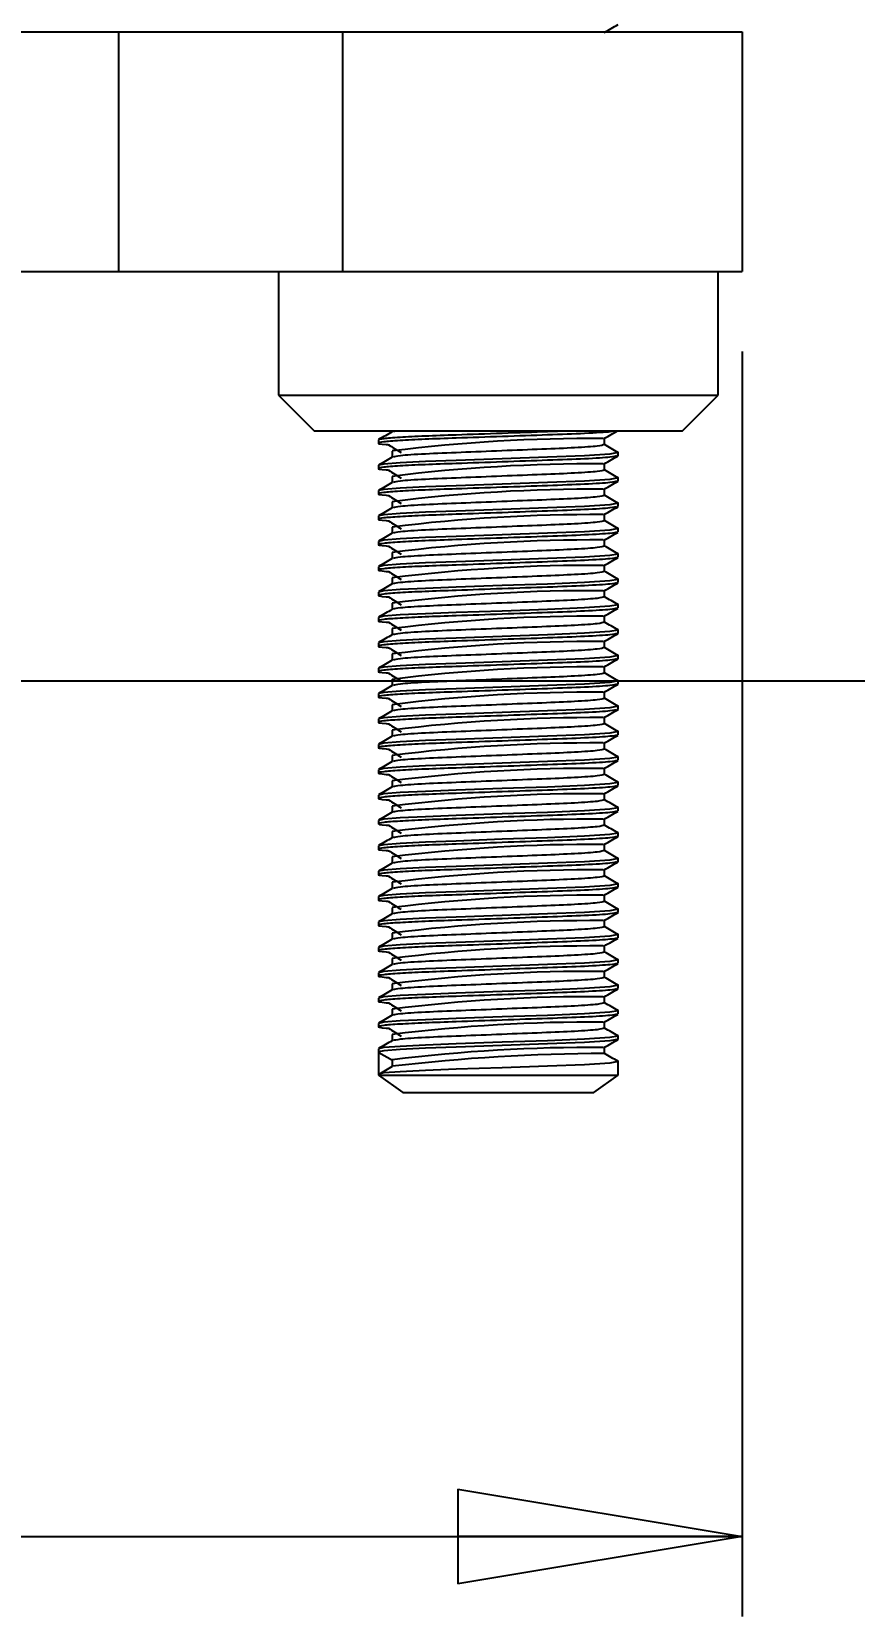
# Model space of a CAD drawing. Header units: millimetres. Extents: x 5 to 292, y 4 to 204.
# Drawn here: x 114.94 to 125.23, y 67.95 to 87.77 of the extents above; entities that cross this region are included whole.
import ezdxf

# ---------------------------------------------------------------- set-up
doc = ezdxf.new("R2010")
doc.units = ezdxf.units.MM
doc.layers.add('LAYER_1', color=179, linetype='Continuous')
doc.styles.add('SLDTEXTSTYLE0', font='TXT', dxfattribs={"width": 0.75})
doc.dimstyles.new('SLDDIMSTYLE1', dxfattribs={"dimtxt": 3.5, "dimasz": 3.556, "dimexe": 0, "dimexo": 0.0625, "dimgap": 0.875, "dimtad": 1, "dimrnd": 1e-09, "dimzin": 12, "dimdsep": 46, "dimtxsty": 'SLDTEXTSTYLE0', "dimblk1": 'CLOSED', "dimblk2": 'CLOSED', "dimsah": 1, "dimcen": 0.09, "dimadec": 0, "dimazin": 3, "dimtfac": 1, "dimtmove": 0, "dimatfit": 0, "dimldrblk": 'CLOSED', "dimfxl": 1, "dimfrac": 2, "dimtolj": 1, "dimtzin": 12, "dimarcsym": 0})
doc.dimstyles.new('SLDDIMSTYLE2', dxfattribs={"dimtxt": 3.5, "dimasz": 3.556, "dimexe": 0, "dimexo": 0.0625, "dimgap": 0.875, "dimtad": 1, "dimrnd": 1e-09, "dimzin": 4, "dimdsep": 46, "dimtxsty": 'SLDTEXTSTYLE0', "dimblk1": 'CLOSED', "dimblk2": 'CLOSED', "dimsah": 1, "dimcen": 0.09, "dimadec": 0, "dimazin": 1, "dimtfac": 1, "dimtofl": 0, "dimtmove": 0, "dimatfit": 3, "dimldrblk": 'CLOSED', "dimfxl": 1, "dimfrac": 2, "dimtolj": 1, "dimtzin": 12, "dimarcsym": 0})

# ---------------------------------------------------------------- blocks, each defined once
blk = doc.blocks.new('_CLOSED')
at = {"color": 0, "linetype": 'ByBlock', "lineweight": -2}
for p, q in [((-1, 0.166667), (0, 0)), ((-1, 0.166667), (-1, -0.166667)), ((0, 0), (-1, -0.166667)), ((0, 0), (-1, 0))]:
    blk.add_line(p, q, dxfattribs=at)
blk = doc.blocks.new('_D_1')
at = {"layer": 'LAYER_1'}
for p, q in [((134.517, 102.624), (134.517, 108.974)), ((110.023, 102.624), (135.517, 102.624)), ((134.517, 102.624), (134.517, 79.651)), ((74.17, 79.651), (135.517, 79.651)), ((134.517, 79.651), (134.517, 73.301))]:
    blk.add_line(p, q, dxfattribs=at)
at = {"layer": 'LAYER_1', "xscale": 3.556, "yscale": 3.556}
for p, rotation in [((134.517, 102.624, 1.494), 270), ((134.517, 79.651, 1.494), 90)]:
    blk.add_blockref('_CLOSED', p, dxfattribs=dict(at, rotation=rotation))
at = {"layer": 'LAYER_1', "insert": (130.005, 80.992), "char_height": 3.5, "attachment_point": 1, "rotation": 90, "style": 'SLDTEXTSTYLE0'}
blk.add_mtext('22.97mm', dxfattribs=at)
blk = doc.blocks.new('_D_2')
at = {"layer": 'LAYER_1'}
for p, q in [((39.223, 83.774), (39.223, 67.945)), ((123.823, 83.774), (123.823, 67.945)), ((39.223, 68.945), (123.823, 68.945))]:
    blk.add_line(p, q, dxfattribs=at)
at = {"layer": 'LAYER_1', "xscale": 3.556, "yscale": 3.556, "rotation": 180}
blk.add_blockref('_CLOSED', (39.223, 68.945, 1.494), dxfattribs=at)
at = {"layer": 'LAYER_1', "xscale": 3.556, "yscale": 3.556}
blk.add_blockref('_CLOSED', (123.823, 68.945, 1.494), dxfattribs=at)
at = {"layer": 'LAYER_1', "insert": (72.159, 73.457), "char_height": 3.5, "attachment_point": 1, "style": 'SLDTEXTSTYLE0'}
blk.add_mtext('84.60mm', dxfattribs=at)

msp = doc.modelspace()

# ---------------------------------------------------------------- linework, layer by layer
at = {"color": 7, "linetype": 'Continuous', "lineweight": 25}
for p, q in [((111.023, 87.774), (116.023, 87.774)), ((116.023, 87.774), (116.023, 84.774)), ((116.023, 87.774), (118.823, 87.774)), ((118.823, 87.774), (118.823, 84.774)), ((118.823, 87.774), (123.823, 87.774)), ((123.823, 87.774), (123.823, 84.774)), ((111.023, 84.774), (116.023, 84.774)), ((116.023, 84.774), (118.823, 84.774)), ((118.023, 84.774), (118.023, 83.224)), ((118.823, 84.774), (123.823, 84.774)), ((123.523, 83.224), (123.523, 84.774)), ((118.023, 83.224), (118.473, 82.774)), ((118.023, 83.224), (123.523, 83.224)), ((123.073, 82.774), (123.523, 83.224)), ((123.073, 82.774), (118.473, 82.774)), ((119.489, 82.774), (119.46, 82.769)), ((119.273, 82.666), (119.273, 82.627)), ((119.445, 82.527), (119.445, 82.45)), ((119.445, 82.527), (119.445, 82.45)), ((122.101, 82.607), (122.101, 82.685)), ((122.273, 82.468), (122.273, 82.508)), ((119.273, 82.349), (119.273, 82.309)), ((122.101, 82.289), (122.101, 82.367)), ((119.445, 82.21), (119.445, 82.132)), ((119.445, 82.21), (119.445, 82.132)), ((122.273, 82.15), (122.273, 82.19)), ((119.273, 82.031), (119.273, 81.992)), ((119.445, 81.892), (119.445, 81.815)), ((119.445, 81.892), (119.445, 81.815)), ((122.101, 81.972), (122.101, 82.05)), ((119.273, 81.714), (119.273, 81.674)), ((122.101, 81.654), (122.101, 81.732)), ((122.273, 81.833), (122.273, 81.873)), ((119.445, 81.575), (119.445, 81.497)), ((119.445, 81.575), (119.445, 81.497)), ((122.273, 81.515), (122.273, 81.555)), ((119.273, 81.396), (119.273, 81.357)), ((122.101, 81.337), (122.101, 81.415)), ((119.445, 81.257), (119.445, 81.18)), ((119.445, 81.257), (119.445, 81.18)), ((122.273, 81.198), (122.273, 81.238)), ((119.273, 81.079), (119.273, 81.039)), ((119.445, 80.94), (119.445, 80.862)), ((119.445, 80.94), (119.445, 80.862)), ((122.101, 81.019), (122.101, 81.097)), ((122.273, 80.88), (122.273, 80.92)), ((119.273, 80.761), (119.273, 80.722)), ((122.101, 80.702), (122.101, 80.78)), ((119.445, 80.622), (119.445, 80.545)), ((119.445, 80.622), (119.445, 80.545)), ((122.273, 80.563), (122.273, 80.603)), ((119.273, 80.444), (119.273, 80.404)), ((122.101, 80.384), (122.101, 80.462)), ((119.273, 80.126), (119.273, 80.087)), ((119.445, 80.305), (119.445, 80.227)), ((119.445, 80.305), (119.445, 80.227)), ((122.101, 80.067), (122.101, 80.145)), ((122.273, 80.245), (122.273, 80.285)), ((119.445, 79.987), (119.445, 79.91)), ((119.445, 79.987), (119.445, 79.91)), ((122.273, 79.928), (122.273, 79.968)), ((119.273, 79.809), (119.273, 79.769)), ((122.101, 79.749), (122.101, 79.827)), ((119.445, 79.67), (119.445, 79.592)), ((119.445, 79.67), (119.445, 79.592)), ((122.273, 79.61), (122.273, 79.65)), ((119.273, 79.491), (119.273, 79.452)), ((119.445, 79.352), (119.445, 79.275)), ((119.445, 79.352), (119.445, 79.275)), ((122.101, 79.432), (122.101, 79.51)), ((122.273, 79.293), (122.273, 79.333)), ((119.273, 79.174), (119.273, 79.134)), ((122.101, 79.114), (122.101, 79.192)), ((119.445, 79.035), (119.445, 78.957)), ((119.445, 79.035), (119.445, 78.957)), ((122.273, 78.975), (122.273, 79.015)), ((119.273, 78.856), (119.273, 78.817)), ((122.101, 78.797), (122.101, 78.875)), ((119.273, 78.539), (119.273, 78.499)), ((119.445, 78.717), (119.445, 78.64)), ((119.445, 78.717), (119.445, 78.64)), ((122.101, 78.479), (122.101, 78.557)), ((122.273, 78.658), (122.273, 78.698)), ((119.445, 78.4), (119.445, 78.322)), ((119.445, 78.4), (119.445, 78.322)), ((122.273, 78.34), (122.273, 78.38)), ((119.273, 78.221), (119.273, 78.182)), ((122.101, 78.162), (122.101, 78.24)), ((119.445, 78.082), (119.445, 78.005)), ((119.445, 78.082), (119.445, 78.005)), ((122.273, 78.023), (122.273, 78.063)), ((119.273, 77.904), (119.273, 77.864)), ((119.445, 77.765), (119.445, 77.687)), ((119.445, 77.765), (119.445, 77.687)), ((122.101, 77.844), (122.101, 77.922)), ((122.273, 77.705), (122.273, 77.745)), ((119.273, 77.586), (119.273, 77.547)), ((122.101, 77.527), (122.101, 77.605)), ((119.445, 77.447), (119.445, 77.37)), ((119.445, 77.447), (119.445, 77.37)), ((122.273, 77.388), (122.273, 77.428)), ((119.273, 77.269), (119.273, 77.229)), ((122.101, 77.209), (122.101, 77.287)), ((119.273, 76.951), (119.273, 76.912)), ((119.445, 77.13), (119.445, 77.052)), ((119.445, 77.13), (119.445, 77.052)), ((122.101, 76.892), (122.101, 76.97)), ((122.273, 77.07), (122.273, 77.11)), ((119.445, 76.812), (119.445, 76.735)), ((119.445, 76.812), (119.445, 76.735)), ((122.273, 76.753), (122.273, 76.793)), ((119.273, 76.634), (119.273, 76.594)), ((122.101, 76.574), (122.101, 76.652)), ((119.445, 76.495), (119.445, 76.417)), ((119.445, 76.495), (119.445, 76.417)), ((122.273, 76.435), (122.273, 76.475)), ((119.273, 76.316), (119.273, 76.277)), ((119.445, 76.177), (119.445, 76.1)), ((119.445, 76.177), (119.445, 76.1)), ((122.101, 76.257), (122.101, 76.335)), ((122.273, 76.118), (122.273, 76.158)), ((119.273, 75.999), (119.273, 75.959)), ((122.101, 75.939), (122.101, 76.017)), ((119.445, 75.86), (119.445, 75.782)), ((119.445, 75.86), (119.445, 75.782)), ((122.273, 75.8), (122.273, 75.84)), ((119.273, 75.681), (119.273, 75.642)), ((122.101, 75.622), (122.101, 75.7)), ((119.273, 75.364), (119.273, 75.324)), ((119.445, 75.542), (119.445, 75.465)), ((119.445, 75.542), (119.445, 75.465)), ((122.101, 75.304), (122.101, 75.382)), ((122.273, 75.483), (122.273, 75.523)), ((119.445, 75.225), (119.445, 75.147)), ((119.445, 75.225), (119.445, 75.147)), ((122.273, 75.165), (122.273, 75.205)), ((119.273, 75.046), (119.273, 75.007)), ((119.28, 75.002), (119.451, 74.903)), ((119.28, 74.728), (119.28, 75.002)), ((122.101, 74.987), (122.101, 75.065)), ((119.445, 74.907), (119.445, 74.828)), ((119.445, 74.907), (119.445, 74.828)), ((122.273, 74.718), (122.273, 74.888)), ((119.273, 74.729), (119.273, 74.718)), ((119.273, 74.718), (119.579, 74.502)), ((119.273, 74.718), (122.273, 74.718)), ((121.966, 74.502), (122.273, 74.718)), ((119.579, 74.502), (121.966, 74.502))]:
    msp.add_line(p, q, dxfattribs=at)
at = {"color": 7, "linetype": 'Continuous', "lineweight": 25, "flags": 128}
for points in [[(122.259, 82.51), (122.273, 82.508), (122.169, 82.489), (121.851, 82.468), (121.389, 82.45), (120.823, 82.43), (120.246, 82.41), (119.86, 82.396), (119.544, 82.38), (119.34, 82.364), (119.273, 82.349), (119.273, 82.349)], [(122.259, 82.193), (122.273, 82.191), (122.169, 82.172), (121.851, 82.151), (121.389, 82.132), (120.823, 82.113), (120.246, 82.092), (119.86, 82.078), (119.544, 82.062), (119.34, 82.046), (119.273, 82.031), (119.273, 82.031)], [(122.259, 81.875), (122.273, 81.873), (122.169, 81.854), (121.851, 81.833), (121.389, 81.815), (120.823, 81.795), (120.246, 81.775), (119.86, 81.761), (119.544, 81.745), (119.34, 81.729), (119.273, 81.714), (119.273, 81.714)], [(122.259, 81.558), (122.273, 81.556), (122.169, 81.537), (121.851, 81.516), (121.389, 81.497), (120.823, 81.478), (120.246, 81.457), (119.86, 81.443), (119.544, 81.427), (119.34, 81.411), (119.273, 81.396), (119.273, 81.396)], [(122.259, 81.24), (122.273, 81.238), (122.169, 81.219), (121.851, 81.198), (121.389, 81.18), (120.823, 81.16), (120.246, 81.14), (119.86, 81.126), (119.544, 81.11), (119.34, 81.094), (119.273, 81.079), (119.273, 81.079)], [(122.259, 80.923), (122.273, 80.921), (122.169, 80.902), (121.851, 80.881), (121.389, 80.862), (120.823, 80.843), (120.246, 80.822), (119.86, 80.808), (119.544, 80.792), (119.34, 80.776), (119.273, 80.761), (119.273, 80.761)], [(122.259, 80.605), (122.273, 80.603), (122.169, 80.584), (121.851, 80.563), (121.389, 80.545), (120.823, 80.525), (120.246, 80.505), (119.86, 80.491), (119.544, 80.475), (119.34, 80.459), (119.273, 80.444), (119.273, 80.444)], [(122.259, 80.288), (122.273, 80.286), (122.169, 80.267), (121.851, 80.246), (121.389, 80.227), (120.823, 80.208), (120.246, 80.187), (119.86, 80.173), (119.544, 80.157), (119.34, 80.141), (119.273, 80.126), (119.273, 80.126)], [(122.259, 79.97), (122.273, 79.968), (122.169, 79.949), (121.851, 79.928), (121.389, 79.91), (120.823, 79.89), (120.246, 79.87), (119.86, 79.856), (119.544, 79.84), (119.34, 79.824), (119.273, 79.809), (119.273, 79.809)], [(122.259, 79.653), (122.273, 79.651), (122.169, 79.632), (121.851, 79.611), (121.389, 79.592), (120.823, 79.573), (120.246, 79.552), (119.86, 79.538), (119.544, 79.522), (119.34, 79.506), (119.273, 79.491), (119.273, 79.491)], [(122.259, 79.335), (122.273, 79.333), (122.169, 79.314), (121.851, 79.293), (121.389, 79.275), (120.823, 79.255), (120.246, 79.235), (119.86, 79.221), (119.544, 79.205), (119.34, 79.189), (119.273, 79.174), (119.273, 79.174)], [(122.259, 79.018), (122.273, 79.016), (122.169, 78.997), (121.851, 78.976), (121.389, 78.957), (120.823, 78.938), (120.246, 78.917), (119.86, 78.903), (119.544, 78.887), (119.34, 78.871), (119.273, 78.856), (119.273, 78.856)], [(122.259, 78.7), (122.273, 78.698), (122.169, 78.679), (121.851, 78.658), (121.389, 78.64), (120.823, 78.62), (120.246, 78.6), (119.86, 78.586), (119.544, 78.57), (119.34, 78.554), (119.273, 78.539), (119.273, 78.539)], [(122.259, 78.383), (122.273, 78.381), (122.169, 78.362), (121.851, 78.341), (121.389, 78.322), (120.823, 78.303), (120.246, 78.282), (119.86, 78.268), (119.544, 78.252), (119.34, 78.236), (119.273, 78.221), (119.273, 78.221)], [(122.259, 78.065), (122.273, 78.063), (122.169, 78.044), (121.851, 78.023), (121.389, 78.005), (120.823, 77.985), (120.246, 77.965), (119.86, 77.951), (119.544, 77.935), (119.34, 77.919), (119.273, 77.904), (119.273, 77.904)], [(122.259, 77.748), (122.273, 77.746), (122.169, 77.727), (121.851, 77.706), (121.389, 77.687), (120.823, 77.668), (120.246, 77.647), (119.86, 77.633), (119.544, 77.617), (119.34, 77.601), (119.273, 77.586), (119.273, 77.586)], [(122.259, 77.43), (122.273, 77.428), (122.169, 77.409), (121.851, 77.388), (121.389, 77.37), (120.823, 77.35), (120.246, 77.33), (119.86, 77.316), (119.544, 77.3), (119.34, 77.284), (119.273, 77.269), (119.273, 77.269)], [(122.259, 77.113), (122.273, 77.111), (122.169, 77.092), (121.851, 77.071), (121.389, 77.052), (120.823, 77.033), (120.246, 77.012), (119.86, 76.998), (119.544, 76.982), (119.34, 76.966), (119.273, 76.951), (119.273, 76.951)], [(122.259, 76.795), (122.273, 76.793), (122.169, 76.774), (121.851, 76.753), (121.389, 76.735), (120.823, 76.715), (120.246, 76.695), (119.86, 76.681), (119.544, 76.665), (119.34, 76.649), (119.273, 76.634), (119.273, 76.634)], [(122.259, 76.478), (122.273, 76.476), (122.169, 76.457), (121.851, 76.436), (121.389, 76.417), (120.823, 76.398), (120.246, 76.377), (119.86, 76.363), (119.544, 76.347), (119.34, 76.331), (119.273, 76.316), (119.273, 76.316)], [(122.259, 76.16), (122.273, 76.158), (122.169, 76.139), (121.851, 76.118), (121.389, 76.1), (120.823, 76.08), (120.246, 76.06), (119.86, 76.046), (119.544, 76.03), (119.34, 76.014), (119.273, 75.999), (119.273, 75.999)], [(122.259, 75.843), (122.273, 75.841), (122.169, 75.822), (121.851, 75.801), (121.389, 75.782), (120.823, 75.763), (120.246, 75.742), (119.86, 75.728), (119.544, 75.712), (119.34, 75.696), (119.273, 75.681), (119.273, 75.681)], [(122.259, 75.525), (122.273, 75.523), (122.169, 75.504), (121.851, 75.483), (121.389, 75.465), (120.823, 75.445), (120.246, 75.425), (119.86, 75.411), (119.544, 75.395), (119.34, 75.379), (119.273, 75.364), (119.273, 75.364)], [(122.259, 75.208), (122.273, 75.206), (122.169, 75.187), (121.851, 75.166), (121.389, 75.147), (120.823, 75.128), (120.246, 75.107), (119.86, 75.093), (119.544, 75.077), (119.34, 75.061), (119.273, 75.046), (119.273, 75.046)], [(122.255, 75.163), (122.169, 75.147), (121.851, 75.126), (121.389, 75.108), (120.823, 75.088), (120.246, 75.067), (119.86, 75.053), (119.544, 75.038), (119.34, 75.021), (119.273, 75.007), (119.28, 75.002), (119.28, 75.002)], [(122.259, 74.89), (122.273, 74.888), (122.169, 74.869), (121.851, 74.848), (121.389, 74.83), (120.823, 74.81), (120.246, 74.79), (119.86, 74.776), (119.544, 74.76), (119.34, 74.744), (119.273, 74.729), (119.273, 74.729)]]:
    msp.add_lwpolyline(points, dxfattribs=at)
at = {"color": 7, "linetype": 'Continuous', "lineweight": 25}
for centre, radius, start, end in [((121.949, 62.526), 20.158, 89.6158, 97.1367), ((121.949, 62.207), 20.159, 89.6161, 97.1365), ((121.949, 61.895), 20.154, 89.6152, 97.1374), ((121.949, 61.572), 20.159, 89.6161, 97.1365), ((121.949, 61.26), 20.154, 89.6152, 97.1374), ((121.949, 60.937), 20.159, 89.6161, 97.1364), ((121.949, 60.625), 20.154, 89.6152, 97.1374), ((121.949, 60.302), 20.159, 89.6161, 97.1364), ((121.949, 59.99), 20.154, 89.6152, 97.1374), ((121.949, 59.667), 20.159, 89.6161, 97.1364), ((121.949, 59.355), 20.154, 89.6152, 97.1374), ((121.949, 59.032), 20.159, 89.6161, 97.1364), ((121.949, 58.72), 20.154, 89.6152, 97.1374), ((121.949, 58.397), 20.159, 89.6161, 97.1364), ((121.949, 58.085), 20.154, 89.6152, 97.1374), ((121.949, 57.761), 20.16, 89.6163, 97.1362), ((121.949, 57.445), 20.159, 89.6161, 97.1365), ((121.949, 57.126), 20.16, 89.6163, 97.1362), ((121.949, 56.81), 20.159, 89.6161, 97.1365), ((121.949, 56.491), 20.16, 89.6163, 97.1362), ((121.949, 56.175), 20.159, 89.6161, 97.1365), ((121.949, 55.856), 20.16, 89.6163, 97.1362), ((121.949, 55.54), 20.159, 89.6161, 97.1365), ((121.949, 55.221), 20.16, 89.6163, 97.1362), ((121.949, 54.905), 20.159, 89.6161, 97.1365), ((122.145, 51.952), 23.035, 90.1144, 96.7313)]:
    msp.add_arc(centre, radius, start, end, dxfattribs=at)
for points, knots in [([(122.098, 87.763), (122.127, 87.78), (122.185, 87.813), (122.242, 87.846), (122.271, 87.863)], [0, 0, 0, 0, 0.4999613, 1, 1, 1, 1]), ([(122.208, 82.774), (122.198, 82.772), (122.162, 82.763), (121.875, 82.746), (121.402, 82.728), (120.823, 82.708), (120.28, 82.689), (119.842, 82.674), (119.523, 82.658), (119.317, 82.641), (119.254, 82.626), (119.285, 82.614), (119.396, 82.607), (119.409, 82.606)], [0, 0, 0, 0, 0.043323, 0.161903, 0.275894, 0.393014, 0.510883, 0.599975, 0.692213, 0.785674, 0.876028, 0.98565, 1, 1, 1, 1]), ([(121.554, 82.774), (121.5, 82.772), (121.292, 82.763), (120.818, 82.748), (120.281, 82.728), (119.841, 82.713), (119.524, 82.697), (119.313, 82.681), (119.286, 82.671), (119.273, 82.666)], [0, 0, 0, 0, 0.063365, 0.246155, 0.430115, 0.569161, 0.713118, 0.858984, 1, 1, 1, 1]), ([(119.447, 82.768), (119.419, 82.752), (119.361, 82.719), (119.304, 82.686), (119.275, 82.669)], [0, 0, 0, 0, 0.499957, 1, 1, 1, 1]), ([(122.098, 82.683), (122.127, 82.7), (122.182, 82.732), (122.237, 82.764), (122.264, 82.779)], [0, 0, 0, 0, 0.520942, 1, 1, 1, 1]), ([(119.398, 82.606), (119.425, 82.59), (119.478, 82.556), (119.531, 82.523), (119.557, 82.507)], [0, 0, 0, 0, 0.500003, 1, 1, 1, 1]), ([(122.099, 82.607), (122.082, 82.601), (122.046, 82.588), (121.754, 82.567), (121.328, 82.549), (120.817, 82.529), (120.292, 82.508), (119.836, 82.49), (119.521, 82.469), (119.479, 82.457), (119.461, 82.451)], [0, 0, 0, 0, 0.1215208, 0.2495668, 0.3726532, 0.4991196, 0.6263971, 0.754993, 0.8888407, 1, 1, 1, 1]), ([(122.271, 82.51), (122.242, 82.527), (122.185, 82.559), (122.129, 82.592), (122.101, 82.608)], [0, 0, 0, 0, 0.507367, 1, 1, 1, 1]), ([(122.255, 82.465), (122.238, 82.46), (122.199, 82.448), (121.88, 82.428), (121.401, 82.411), (120.823, 82.39), (120.28, 82.371), (119.842, 82.356), (119.523, 82.34), (119.317, 82.324), (119.254, 82.308), (119.285, 82.297), (119.396, 82.289), (119.409, 82.289)], [0, 0, 0, 0, 0.090718, 0.203424, 0.311768, 0.423085, 0.535115, 0.619793, 0.707461, 0.796292, 0.882169, 0.986361, 1, 1, 1, 1]), ([(119.447, 82.451), (119.419, 82.434), (119.361, 82.401), (119.304, 82.368), (119.275, 82.351)], [0, 0, 0, 0, 0.4999572, 1, 1, 1, 1]), ([(119.398, 82.289), (119.425, 82.272), (119.478, 82.239), (119.531, 82.206), (119.557, 82.189)], [0, 0, 0, 0, 0.500005, 1, 1, 1, 1]), ([(122.099, 82.289), (122.082, 82.283), (122.046, 82.271), (121.754, 82.25), (121.328, 82.232), (120.817, 82.212), (120.292, 82.191), (119.836, 82.173), (119.521, 82.152), (119.479, 82.139), (119.461, 82.134)], [0, 0, 0, 0, 0.12153, 0.249585, 0.37268, 0.499156, 0.626443, 0.755048, 0.888906, 1, 1, 1, 1]), ([(122.098, 82.366), (122.127, 82.382), (122.185, 82.416), (122.242, 82.449), (122.271, 82.465)], [0, 0, 0, 0, 0.499959, 1, 1, 1, 1]), ([(122.271, 82.193), (122.242, 82.209), (122.185, 82.242), (122.129, 82.275), (122.101, 82.291)], [0, 0, 0, 0, 0.507453, 1, 1, 1, 1]), ([(122.255, 82.148), (122.238, 82.142), (122.199, 82.131), (121.88, 82.111), (121.401, 82.093), (120.823, 82.073), (120.28, 82.054), (119.842, 82.039), (119.523, 82.023), (119.317, 82.006), (119.254, 81.991), (119.285, 81.979), (119.396, 81.972), (119.409, 81.971)], [0, 0, 0, 0, 0.090718, 0.203424, 0.311768, 0.423085, 0.535115, 0.619793, 0.707461, 0.796292, 0.882169, 0.986361, 1, 1, 1, 1]), ([(119.447, 82.134), (119.419, 82.117), (119.361, 82.084), (119.304, 82.051), (119.275, 82.034)], [0, 0, 0, 0, 0.4999573, 1, 1, 1, 1]), ([(122.098, 82.048), (122.127, 82.065), (122.185, 82.098), (122.242, 82.131), (122.271, 82.148)], [0, 0, 0, 0, 0.4999613, 1, 1, 1, 1]), ([(119.398, 81.971), (119.425, 81.955), (119.478, 81.921), (119.531, 81.888), (119.557, 81.872)], [0, 0, 0, 0, 0.500003, 1, 1, 1, 1]), ([(122.099, 81.972), (122.082, 81.966), (122.046, 81.953), (121.754, 81.932), (121.328, 81.914), (120.817, 81.894), (120.292, 81.873), (119.836, 81.855), (119.521, 81.834), (119.479, 81.822), (119.46, 81.816)], [0, 0, 0, 0, 0.121456, 0.249434, 0.372455, 0.498855, 0.626065, 0.754592, 0.888369, 1, 1, 1, 1]), ([(122.271, 81.875), (122.242, 81.892), (122.185, 81.924), (122.129, 81.957), (122.101, 81.973)], [0, 0, 0, 0, 0.5074832, 1, 1, 1, 1]), ([(122.255, 81.83), (122.238, 81.825), (122.199, 81.813), (121.88, 81.793), (121.401, 81.776), (120.823, 81.755), (120.28, 81.736), (119.842, 81.721), (119.523, 81.705), (119.317, 81.689), (119.254, 81.673), (119.285, 81.662), (119.396, 81.654), (119.409, 81.654)], [0, 0, 0, 0, 0.090718, 0.203424, 0.311768, 0.423085, 0.535115, 0.619793, 0.707461, 0.796292, 0.882169, 0.986361, 1, 1, 1, 1]), ([(119.447, 81.816), (119.418, 81.799), (119.361, 81.766), (119.304, 81.733), (119.275, 81.716)], [0, 0, 0, 0, 0.499958, 1, 1, 1, 1]), ([(122.098, 81.731), (122.127, 81.747), (122.185, 81.781), (122.242, 81.814), (122.271, 81.83)], [0, 0, 0, 0, 0.499959, 1, 1, 1, 1]), ([(122.255, 81.513), (122.238, 81.507), (122.199, 81.496), (121.88, 81.476), (121.401, 81.458), (120.823, 81.438), (120.28, 81.419), (119.842, 81.404), (119.523, 81.388), (119.317, 81.371), (119.254, 81.356), (119.285, 81.344), (119.396, 81.337), (119.409, 81.336)], [0, 0, 0, 0, 0.090718, 0.203424, 0.311768, 0.423085, 0.535115, 0.619793, 0.707461, 0.796292, 0.882169, 0.986361, 1, 1, 1, 1]), ([(119.447, 81.498), (119.418, 81.482), (119.361, 81.449), (119.304, 81.415), (119.275, 81.399)], [0, 0, 0, 0, 0.499963, 1, 1, 1, 1]), ([(119.398, 81.654), (119.425, 81.637), (119.478, 81.604), (119.531, 81.571), (119.557, 81.554)], [0, 0, 0, 0, 0.500005, 1, 1, 1, 1]), ([(122.099, 81.654), (122.082, 81.648), (122.046, 81.636), (121.754, 81.615), (121.328, 81.597), (120.817, 81.577), (120.292, 81.556), (119.836, 81.538), (119.521, 81.516), (119.479, 81.504), (119.46, 81.499)], [0, 0, 0, 0, 0.1214729, 0.2494683, 0.3725062, 0.4989227, 0.6261501, 0.7546952, 0.8884902, 1, 1, 1, 1]), ([(122.098, 81.413), (122.127, 81.43), (122.185, 81.463), (122.242, 81.496), (122.271, 81.513)], [0, 0, 0, 0, 0.499964, 1, 1, 1, 1]), ([(122.271, 81.558), (122.242, 81.574), (122.185, 81.607), (122.129, 81.64), (122.101, 81.656)], [0, 0, 0, 0, 0.507477, 1, 1, 1, 1]), ([(119.398, 81.336), (119.425, 81.32), (119.478, 81.286), (119.531, 81.253), (119.557, 81.237)], [0, 0, 0, 0, 0.500003, 1, 1, 1, 1]), ([(122.099, 81.337), (122.082, 81.331), (122.046, 81.318), (121.754, 81.297), (121.328, 81.279), (120.817, 81.259), (120.292, 81.238), (119.836, 81.22), (119.521, 81.199), (119.479, 81.187), (119.46, 81.181)], [0, 0, 0, 0, 0.121489, 0.249502, 0.372557, 0.49899, 0.626235, 0.754797, 0.888611, 1, 1, 1, 1]), ([(122.271, 81.24), (122.242, 81.257), (122.185, 81.289), (122.129, 81.322), (122.101, 81.338)], [0, 0, 0, 0, 0.507561, 1, 1, 1, 1]), ([(122.255, 81.195), (122.238, 81.19), (122.199, 81.178), (121.88, 81.158), (121.401, 81.141), (120.823, 81.12), (120.28, 81.101), (119.842, 81.086), (119.523, 81.07), (119.317, 81.054), (119.254, 81.038), (119.285, 81.027), (119.396, 81.019), (119.409, 81.019)], [0, 0, 0, 0, 0.090718, 0.203424, 0.311768, 0.423085, 0.535115, 0.619793, 0.707461, 0.796292, 0.882169, 0.986361, 1, 1, 1, 1]), ([(119.447, 81.181), (119.419, 81.164), (119.361, 81.131), (119.304, 81.098), (119.275, 81.081)], [0, 0, 0, 0, 0.499961, 1, 1, 1, 1]), ([(122.098, 81.096), (122.127, 81.112), (122.185, 81.146), (122.242, 81.179), (122.271, 81.195)], [0, 0, 0, 0, 0.499959, 1, 1, 1, 1]), ([(119.398, 81.019), (119.425, 81.002), (119.478, 80.969), (119.531, 80.936), (119.557, 80.919)], [0, 0, 0, 0, 0.500005, 1, 1, 1, 1]), ([(122.099, 81.019), (122.082, 81.013), (122.046, 81.001), (121.754, 80.98), (121.328, 80.962), (120.817, 80.942), (120.292, 80.921), (119.836, 80.903), (119.521, 80.881), (119.479, 80.869), (119.46, 80.864)], [0, 0, 0, 0, 0.1215, 0.249523, 0.372588, 0.499032, 0.626288, 0.754861, 0.888685, 1, 1, 1, 1]), ([(122.271, 80.923), (122.242, 80.939), (122.185, 80.972), (122.129, 81.005), (122.101, 81.021)], [0, 0, 0, 0, 0.507634, 1, 1, 1, 1]), ([(122.255, 80.878), (122.238, 80.872), (122.199, 80.861), (121.88, 80.841), (121.401, 80.823), (120.823, 80.803), (120.28, 80.784), (119.842, 80.769), (119.523, 80.753), (119.317, 80.736), (119.254, 80.721), (119.285, 80.709), (119.396, 80.702), (119.409, 80.701)], [0, 0, 0, 0, 0.090718, 0.203424, 0.311768, 0.423085, 0.535115, 0.619793, 0.707461, 0.796292, 0.882169, 0.986361, 1, 1, 1, 1]), ([(119.447, 80.863), (119.419, 80.847), (119.361, 80.814), (119.304, 80.781), (119.275, 80.764)], [0, 0, 0, 0, 0.499961, 1, 1, 1, 1]), ([(122.098, 80.778), (122.127, 80.795), (122.185, 80.828), (122.242, 80.861), (122.271, 80.878)], [0, 0, 0, 0, 0.499964, 1, 1, 1, 1]), ([(122.271, 80.605), (122.242, 80.622), (122.185, 80.654), (122.129, 80.687), (122.101, 80.703)], [0, 0, 0, 0, 0.507669, 1, 1, 1, 1]), ([(122.255, 80.56), (122.238, 80.555), (122.199, 80.543), (121.88, 80.523), (121.401, 80.506), (120.823, 80.485), (120.28, 80.466), (119.842, 80.451), (119.523, 80.435), (119.317, 80.419), (119.254, 80.403), (119.285, 80.392), (119.396, 80.384), (119.409, 80.384)], [0, 0, 0, 0, 0.090718, 0.203424, 0.311768, 0.423085, 0.535115, 0.619793, 0.707461, 0.796292, 0.882169, 0.986361, 1, 1, 1, 1]), ([(119.447, 80.546), (119.419, 80.529), (119.361, 80.496), (119.304, 80.463), (119.275, 80.446)], [0, 0, 0, 0, 0.499964, 1, 1, 1, 1]), ([(119.398, 80.701), (119.425, 80.685), (119.478, 80.651), (119.531, 80.618), (119.557, 80.602)], [0, 0, 0, 0, 0.5000076, 1, 1, 1, 1]), ([(122.099, 80.702), (122.082, 80.696), (122.046, 80.683), (121.754, 80.662), (121.328, 80.644), (120.817, 80.624), (120.292, 80.603), (119.836, 80.585), (119.521, 80.564), (119.479, 80.552), (119.46, 80.546)], [0, 0, 0, 0, 0.121502, 0.249529, 0.372597, 0.499044, 0.626302, 0.754879, 0.888706, 1, 1, 1, 1]), ([(122.098, 80.461), (122.127, 80.477), (122.185, 80.511), (122.242, 80.544), (122.271, 80.56)], [0, 0, 0, 0, 0.499959, 1, 1, 1, 1]), ([(119.398, 80.384), (119.425, 80.367), (119.478, 80.334), (119.531, 80.301), (119.557, 80.284)], [0, 0, 0, 0, 0.500005, 1, 1, 1, 1]), ([(122.099, 80.384), (122.082, 80.378), (122.046, 80.366), (121.754, 80.345), (121.328, 80.327), (120.817, 80.307), (120.292, 80.286), (119.836, 80.268), (119.521, 80.246), (119.479, 80.234), (119.46, 80.229)], [0, 0, 0, 0, 0.121506, 0.249536, 0.372608, 0.499059, 0.626321, 0.754901, 0.888733, 1, 1, 1, 1]), ([(122.271, 80.288), (122.242, 80.304), (122.185, 80.337), (122.129, 80.37), (122.101, 80.386)], [0, 0, 0, 0, 0.507254, 1, 1, 1, 1]), ([(122.255, 80.243), (122.238, 80.237), (122.199, 80.226), (121.88, 80.206), (121.401, 80.188), (120.823, 80.168), (120.28, 80.149), (119.842, 80.134), (119.523, 80.118), (119.317, 80.101), (119.254, 80.086), (119.285, 80.074), (119.396, 80.067), (119.409, 80.066)], [0, 0, 0, 0, 0.090718, 0.203424, 0.311768, 0.423085, 0.535115, 0.619793, 0.707461, 0.796292, 0.882169, 0.986361, 1, 1, 1, 1]), ([(119.447, 80.228), (119.419, 80.212), (119.361, 80.179), (119.304, 80.146), (119.275, 80.129)], [0, 0, 0, 0, 0.499962, 1, 1, 1, 1]), ([(122.098, 80.143), (122.127, 80.16), (122.185, 80.193), (122.242, 80.226), (122.271, 80.243)], [0, 0, 0, 0, 0.499964, 1, 1, 1, 1]), ([(122.255, 79.925), (122.238, 79.92), (122.199, 79.908), (121.88, 79.888), (121.401, 79.871), (120.823, 79.85), (120.28, 79.831), (119.842, 79.816), (119.523, 79.8), (119.317, 79.784), (119.254, 79.768), (119.285, 79.757), (119.396, 79.749), (119.409, 79.749)], [0, 0, 0, 0, 0.090718, 0.203424, 0.311768, 0.423085, 0.535115, 0.619793, 0.707461, 0.796292, 0.882169, 0.986361, 1, 1, 1, 1]), ([(119.447, 79.911), (119.419, 79.894), (119.361, 79.861), (119.304, 79.828), (119.275, 79.811)], [0, 0, 0, 0, 0.499958, 1, 1, 1, 1]), ([(119.398, 80.066), (119.425, 80.05), (119.478, 80.016), (119.531, 79.983), (119.557, 79.967)], [0, 0, 0, 0, 0.5000076, 1, 1, 1, 1]), ([(122.099, 80.067), (122.082, 80.061), (122.046, 80.048), (121.754, 80.027), (121.328, 80.009), (120.817, 79.989), (120.292, 79.968), (119.836, 79.95), (119.521, 79.929), (119.479, 79.917), (119.461, 79.911)], [0, 0, 0, 0, 0.12152, 0.249565, 0.37265, 0.499116, 0.626392, 0.754987, 0.888834, 1, 1, 1, 1]), ([(122.098, 79.826), (122.127, 79.842), (122.185, 79.876), (122.242, 79.909), (122.271, 79.925)], [0, 0, 0, 0, 0.499959, 1, 1, 1, 1]), ([(122.271, 79.97), (122.242, 79.987), (122.185, 80.019), (122.129, 80.052), (122.101, 80.068)], [0, 0, 0, 0, 0.5073609, 1, 1, 1, 1]), ([(119.398, 79.749), (119.425, 79.732), (119.478, 79.699), (119.531, 79.666), (119.557, 79.649)], [0, 0, 0, 0, 0.500005, 1, 1, 1, 1]), ([(122.099, 79.749), (122.082, 79.743), (122.046, 79.731), (121.754, 79.71), (121.328, 79.692), (120.817, 79.672), (120.292, 79.651), (119.836, 79.633), (119.521, 79.612), (119.479, 79.599), (119.461, 79.594)], [0, 0, 0, 0, 0.121529, 0.249584, 0.372679, 0.499154, 0.62644, 0.755045, 0.888902, 1, 1, 1, 1]), ([(122.271, 79.653), (122.242, 79.669), (122.185, 79.702), (122.129, 79.735), (122.101, 79.751)], [0, 0, 0, 0, 0.507445, 1, 1, 1, 1]), ([(122.255, 79.608), (122.238, 79.602), (122.199, 79.591), (121.88, 79.571), (121.401, 79.553), (120.823, 79.533), (120.28, 79.514), (119.842, 79.499), (119.523, 79.483), (119.317, 79.466), (119.254, 79.451), (119.285, 79.439), (119.396, 79.432), (119.409, 79.431)], [0, 0, 0, 0, 0.090718, 0.203424, 0.311768, 0.423085, 0.535115, 0.619793, 0.707461, 0.796292, 0.882169, 0.986361, 1, 1, 1, 1]), ([(119.447, 79.594), (119.419, 79.577), (119.361, 79.544), (119.304, 79.511), (119.275, 79.494)], [0, 0, 0, 0, 0.499964, 1, 1, 1, 1]), ([(122.098, 79.508), (122.127, 79.525), (122.185, 79.558), (122.242, 79.591), (122.271, 79.608)], [0, 0, 0, 0, 0.499964, 1, 1, 1, 1]), ([(119.398, 79.431), (119.425, 79.415), (119.478, 79.381), (119.531, 79.348), (119.557, 79.332)], [0, 0, 0, 0, 0.5000076, 1, 1, 1, 1]), ([(122.099, 79.432), (122.082, 79.426), (122.046, 79.413), (121.754, 79.392), (121.328, 79.374), (120.817, 79.354), (120.292, 79.333), (119.836, 79.315), (119.521, 79.294), (119.479, 79.282), (119.46, 79.276)], [0, 0, 0, 0, 0.121462, 0.249445, 0.372471, 0.498876, 0.626092, 0.754625, 0.888407, 1, 1, 1, 1]), ([(122.271, 79.335), (122.242, 79.352), (122.185, 79.384), (122.129, 79.417), (122.101, 79.433)], [0, 0, 0, 0, 0.507486, 1, 1, 1, 1]), ([(122.255, 79.29), (122.238, 79.285), (122.199, 79.273), (121.88, 79.253), (121.401, 79.236), (120.823, 79.215), (120.28, 79.196), (119.842, 79.181), (119.523, 79.165), (119.317, 79.149), (119.254, 79.133), (119.285, 79.122), (119.396, 79.114), (119.409, 79.114)], [0, 0, 0, 0, 0.090718, 0.203424, 0.311768, 0.423085, 0.535115, 0.619793, 0.707461, 0.796292, 0.882169, 0.986361, 1, 1, 1, 1]), ([(119.447, 79.276), (119.419, 79.259), (119.361, 79.226), (119.304, 79.193), (119.275, 79.176)], [0, 0, 0, 0, 0.499626, 1, 1, 1, 1]), ([(122.098, 79.191), (122.127, 79.207), (122.185, 79.241), (122.242, 79.274), (122.271, 79.29)], [0, 0, 0, 0, 0.499959, 1, 1, 1, 1]), ([(122.255, 78.973), (122.238, 78.967), (122.199, 78.956), (121.88, 78.936), (121.401, 78.918), (120.823, 78.898), (120.28, 78.879), (119.842, 78.864), (119.523, 78.848), (119.317, 78.831), (119.254, 78.816), (119.285, 78.804), (119.396, 78.797), (119.409, 78.796)], [0, 0, 0, 0, 0.090718, 0.203424, 0.311768, 0.423085, 0.535115, 0.619793, 0.707461, 0.796292, 0.882169, 0.986361, 1, 1, 1, 1]), ([(119.447, 78.958), (119.418, 78.942), (119.361, 78.909), (119.304, 78.875), (119.275, 78.859)], [0, 0, 0, 0, 0.499965, 1, 1, 1, 1]), ([(119.398, 79.114), (119.425, 79.097), (119.478, 79.064), (119.531, 79.031), (119.557, 79.014)], [0, 0, 0, 0, 0.500005, 1, 1, 1, 1]), ([(122.099, 79.114), (122.082, 79.108), (122.046, 79.096), (121.754, 79.075), (121.328, 79.057), (120.817, 79.037), (120.292, 79.016), (119.836, 78.998), (119.521, 78.976), (119.479, 78.964), (119.46, 78.959)], [0, 0, 0, 0, 0.121472, 0.249466, 0.372502, 0.498918, 0.626144, 0.754687, 0.888481, 1, 1, 1, 1]), ([(122.098, 78.873), (122.127, 78.89), (122.185, 78.923), (122.242, 78.956), (122.271, 78.973)], [0, 0, 0, 0, 0.499964, 1, 1, 1, 1]), ([(122.271, 79.018), (122.242, 79.034), (122.185, 79.067), (122.129, 79.1), (122.101, 79.116)], [0, 0, 0, 0, 0.5074813, 1, 1, 1, 1]), ([(119.398, 78.796), (119.425, 78.78), (119.478, 78.746), (119.531, 78.713), (119.557, 78.697)], [0, 0, 0, 0, 0.5000076, 1, 1, 1, 1]), ([(122.099, 78.797), (122.082, 78.791), (122.046, 78.778), (121.754, 78.757), (121.328, 78.739), (120.817, 78.719), (120.292, 78.698), (119.836, 78.68), (119.521, 78.659), (119.479, 78.647), (119.46, 78.641)], [0, 0, 0, 0, 0.121488, 0.2495, 0.372553, 0.498986, 0.626229, 0.75479, 0.888602, 1, 1, 1, 1]), ([(122.271, 78.7), (122.242, 78.717), (122.185, 78.749), (122.129, 78.782), (122.101, 78.798)], [0, 0, 0, 0, 0.507554, 1, 1, 1, 1]), ([(122.255, 78.655), (122.238, 78.65), (122.199, 78.638), (121.88, 78.618), (121.401, 78.601), (120.823, 78.58), (120.28, 78.561), (119.842, 78.546), (119.523, 78.53), (119.317, 78.514), (119.254, 78.498), (119.285, 78.487), (119.396, 78.479), (119.409, 78.479)], [0, 0, 0, 0, 0.090718, 0.203424, 0.311768, 0.423085, 0.535115, 0.619793, 0.707461, 0.796292, 0.88217, 0.986361, 1, 1, 1, 1]), ([(119.447, 78.641), (119.419, 78.624), (119.361, 78.591), (119.304, 78.558), (119.275, 78.541)], [0, 0, 0, 0, 0.499961, 1, 1, 1, 1]), ([(122.098, 78.556), (122.127, 78.572), (122.185, 78.606), (122.242, 78.639), (122.271, 78.655)], [0, 0, 0, 0, 0.499959, 1, 1, 1, 1]), ([(122.255, 78.338), (122.238, 78.332), (122.199, 78.321), (121.88, 78.301), (121.401, 78.283), (120.823, 78.263), (120.28, 78.244), (119.842, 78.229), (119.523, 78.213), (119.317, 78.196), (119.254, 78.181), (119.285, 78.169), (119.396, 78.162), (119.409, 78.161)], [0, 0, 0, 0, 0.090718, 0.203424, 0.311768, 0.423085, 0.535115, 0.619793, 0.707461, 0.796292, 0.882169, 0.986361, 1, 1, 1, 1]), ([(119.447, 78.323), (119.419, 78.307), (119.361, 78.274), (119.304, 78.241), (119.275, 78.224)], [0, 0, 0, 0, 0.499961, 1, 1, 1, 1]), ([(119.398, 78.479), (119.425, 78.462), (119.478, 78.429), (119.531, 78.396), (119.557, 78.379)], [0, 0, 0, 0, 0.500005, 1, 1, 1, 1]), ([(122.099, 78.479), (122.082, 78.473), (122.046, 78.461), (121.754, 78.44), (121.328, 78.422), (120.817, 78.402), (120.292, 78.381), (119.836, 78.363), (119.521, 78.341), (119.479, 78.329), (119.46, 78.324)], [0, 0, 0, 0, 0.121499, 0.249522, 0.372587, 0.49903, 0.626285, 0.754858, 0.888682, 1, 1, 1, 1]), ([(122.098, 78.238), (122.127, 78.255), (122.185, 78.288), (122.242, 78.321), (122.271, 78.338)], [0, 0, 0, 0, 0.499964, 1, 1, 1, 1]), ([(122.271, 78.383), (122.242, 78.399), (122.185, 78.432), (122.129, 78.465), (122.101, 78.481)], [0, 0, 0, 0, 0.5076303, 1, 1, 1, 1]), ([(119.398, 78.161), (119.425, 78.145), (119.478, 78.111), (119.531, 78.078), (119.557, 78.062)], [0, 0, 0, 0, 0.5000076, 1, 1, 1, 1]), ([(122.099, 78.162), (122.082, 78.156), (122.046, 78.143), (121.754, 78.122), (121.328, 78.104), (120.817, 78.084), (120.292, 78.063), (119.836, 78.045), (119.521, 78.024), (119.479, 78.012), (119.46, 78.006)], [0, 0, 0, 0, 0.121502, 0.249529, 0.372597, 0.499044, 0.626302, 0.754879, 0.888706, 1, 1, 1, 1]), ([(122.271, 78.065), (122.242, 78.082), (122.185, 78.114), (122.129, 78.147), (122.101, 78.163)], [0, 0, 0, 0, 0.5076664, 1, 1, 1, 1]), ([(122.255, 78.02), (122.238, 78.015), (122.199, 78.003), (121.88, 77.983), (121.401, 77.966), (120.823, 77.945), (120.28, 77.926), (119.842, 77.911), (119.523, 77.895), (119.317, 77.879), (119.254, 77.863), (119.285, 77.852), (119.396, 77.844), (119.409, 77.844)], [0, 0, 0, 0, 0.090718, 0.203424, 0.311768, 0.423085, 0.535115, 0.619793, 0.707461, 0.796292, 0.88217, 0.986361, 1, 1, 1, 1]), ([(119.447, 78.006), (119.419, 77.989), (119.361, 77.956), (119.304, 77.923), (119.275, 77.906)], [0, 0, 0, 0, 0.499961, 1, 1, 1, 1]), ([(122.098, 77.921), (122.127, 77.937), (122.185, 77.971), (122.242, 78.004), (122.271, 78.02)], [0, 0, 0, 0, 0.4999613, 1, 1, 1, 1]), ([(119.398, 77.844), (119.425, 77.827), (119.478, 77.794), (119.531, 77.761), (119.557, 77.744)], [0, 0, 0, 0, 0.500005, 1, 1, 1, 1]), ([(122.099, 77.844), (122.082, 77.838), (122.046, 77.826), (121.754, 77.805), (121.328, 77.787), (120.817, 77.767), (120.292, 77.746), (119.836, 77.728), (119.521, 77.706), (119.479, 77.694), (119.46, 77.689)], [0, 0, 0, 0, 0.121505, 0.249534, 0.372604, 0.499054, 0.626315, 0.754894, 0.888724, 1, 1, 1, 1]), ([(122.271, 77.748), (122.242, 77.764), (122.185, 77.797), (122.129, 77.83), (122.101, 77.846)], [0, 0, 0, 0, 0.507249, 1, 1, 1, 1]), ([(122.255, 77.703), (122.238, 77.697), (122.199, 77.686), (121.88, 77.666), (121.401, 77.648), (120.823, 77.628), (120.28, 77.609), (119.842, 77.594), (119.523, 77.578), (119.317, 77.561), (119.254, 77.546), (119.285, 77.534), (119.396, 77.527), (119.409, 77.526)], [0, 0, 0, 0, 0.090718, 0.203424, 0.311768, 0.423085, 0.535115, 0.619793, 0.707461, 0.796292, 0.882169, 0.986361, 1, 1, 1, 1]), ([(119.447, 77.688), (119.419, 77.672), (119.361, 77.639), (119.304, 77.606), (119.275, 77.589)], [0, 0, 0, 0, 0.499962, 1, 1, 1, 1]), ([(122.098, 77.603), (122.127, 77.62), (122.185, 77.653), (122.242, 77.686), (122.271, 77.703)], [0, 0, 0, 0, 0.499964, 1, 1, 1, 1]), ([(122.255, 77.385), (122.238, 77.38), (122.199, 77.368), (121.88, 77.348), (121.401, 77.331), (120.823, 77.31), (120.28, 77.291), (119.842, 77.276), (119.523, 77.26), (119.317, 77.244), (119.254, 77.228), (119.285, 77.217), (119.396, 77.209), (119.409, 77.209)], [0, 0, 0, 0, 0.090718, 0.203424, 0.311768, 0.423085, 0.535115, 0.619793, 0.707461, 0.796292, 0.88217, 0.986361, 1, 1, 1, 1]), ([(119.447, 77.371), (119.419, 77.354), (119.361, 77.321), (119.304, 77.288), (119.275, 77.271)], [0, 0, 0, 0, 0.49996, 1, 1, 1, 1]), ([(119.398, 77.526), (119.425, 77.51), (119.478, 77.476), (119.531, 77.443), (119.557, 77.427)], [0, 0, 0, 0, 0.5000076, 1, 1, 1, 1]), ([(122.099, 77.527), (122.082, 77.521), (122.046, 77.508), (121.754, 77.487), (121.328, 77.469), (120.817, 77.449), (120.292, 77.428), (119.836, 77.41), (119.521, 77.389), (119.479, 77.377), (119.461, 77.371)], [0, 0, 0, 0, 0.121519, 0.249563, 0.372648, 0.499112, 0.626388, 0.754982, 0.888827, 1, 1, 1, 1]), ([(122.098, 77.286), (122.127, 77.302), (122.185, 77.336), (122.242, 77.369), (122.271, 77.385)], [0, 0, 0, 0, 0.4999613, 1, 1, 1, 1]), ([(122.271, 77.43), (122.242, 77.447), (122.185, 77.479), (122.129, 77.512), (122.101, 77.528)], [0, 0, 0, 0, 0.507352, 1, 1, 1, 1]), ([(119.398, 77.209), (119.425, 77.192), (119.478, 77.159), (119.531, 77.126), (119.557, 77.109)], [0, 0, 0, 0, 0.500005, 1, 1, 1, 1]), ([(122.099, 77.209), (122.082, 77.203), (122.046, 77.191), (121.754, 77.17), (121.328, 77.152), (120.817, 77.132), (120.292, 77.111), (119.836, 77.093), (119.521, 77.072), (119.479, 77.059), (119.461, 77.054)], [0, 0, 0, 0, 0.121529, 0.249583, 0.372678, 0.499152, 0.626438, 0.755042, 0.888899, 1, 1, 1, 1]), ([(122.271, 77.113), (122.242, 77.129), (122.185, 77.162), (122.129, 77.195), (122.101, 77.211)], [0, 0, 0, 0, 0.507441, 1, 1, 1, 1]), ([(122.255, 77.068), (122.238, 77.062), (122.199, 77.051), (121.88, 77.031), (121.401, 77.013), (120.823, 76.993), (120.28, 76.974), (119.842, 76.959), (119.523, 76.943), (119.317, 76.926), (119.254, 76.911), (119.285, 76.899), (119.396, 76.892), (119.409, 76.891)], [0, 0, 0, 0, 0.090718, 0.203424, 0.311768, 0.423085, 0.535115, 0.619793, 0.707461, 0.796292, 0.882169, 0.986361, 1, 1, 1, 1]), ([(119.447, 77.054), (119.419, 77.037), (119.361, 77.004), (119.304, 76.971), (119.275, 76.954)], [0, 0, 0, 0, 0.4999593, 1, 1, 1, 1]), ([(122.098, 76.968), (122.127, 76.985), (122.185, 77.018), (122.242, 77.051), (122.271, 77.068)], [0, 0, 0, 0, 0.499964, 1, 1, 1, 1]), ([(122.255, 76.75), (122.238, 76.745), (122.199, 76.733), (121.88, 76.713), (121.401, 76.696), (120.823, 76.675), (120.28, 76.656), (119.842, 76.641), (119.523, 76.625), (119.317, 76.609), (119.254, 76.593), (119.285, 76.582), (119.396, 76.574), (119.409, 76.574)], [0, 0, 0, 0, 0.090718, 0.203424, 0.311768, 0.423085, 0.535115, 0.619793, 0.707461, 0.796292, 0.88217, 0.986361, 1, 1, 1, 1]), ([(119.398, 76.891), (119.425, 76.875), (119.478, 76.841), (119.531, 76.808), (119.557, 76.792)], [0, 0, 0, 0, 0.5000076, 1, 1, 1, 1]), ([(122.099, 76.892), (122.082, 76.886), (122.046, 76.873), (121.754, 76.852), (121.328, 76.834), (120.817, 76.814), (120.292, 76.793), (119.836, 76.775), (119.521, 76.754), (119.479, 76.742), (119.461, 76.736)], [0, 0, 0, 0, 0.121532, 0.24959, 0.372688, 0.499166, 0.626456, 0.755064, 0.888924, 1, 1, 1, 1]), ([(122.098, 76.651), (122.127, 76.667), (122.185, 76.701), (122.242, 76.734), (122.271, 76.75)], [0, 0, 0, 0, 0.4999613, 1, 1, 1, 1]), ([(122.271, 76.795), (122.242, 76.812), (122.185, 76.844), (122.129, 76.877), (122.101, 76.893)], [0, 0, 0, 0, 0.5074835, 1, 1, 1, 1]), ([(119.447, 76.736), (119.419, 76.719), (119.361, 76.686), (119.304, 76.653), (119.275, 76.636)], [0, 0, 0, 0, 0.499962, 1, 1, 1, 1]), ([(119.398, 76.574), (119.425, 76.557), (119.478, 76.524), (119.531, 76.491), (119.557, 76.474)], [0, 0, 0, 0, 0.500005, 1, 1, 1, 1]), ([(122.099, 76.574), (122.082, 76.568), (122.046, 76.556), (121.754, 76.535), (121.328, 76.517), (120.817, 76.497), (120.292, 76.476), (119.836, 76.458), (119.521, 76.436), (119.479, 76.424), (119.46, 76.419)], [0, 0, 0, 0, 0.12147, 0.249463, 0.372498, 0.498912, 0.626137, 0.754679, 0.888471, 1, 1, 1, 1]), ([(122.271, 76.478), (122.242, 76.494), (122.185, 76.527), (122.129, 76.56), (122.101, 76.576)], [0, 0, 0, 0, 0.507483, 1, 1, 1, 1]), ([(122.255, 76.433), (122.238, 76.427), (122.199, 76.416), (121.88, 76.396), (121.401, 76.378), (120.823, 76.358), (120.28, 76.339), (119.842, 76.324), (119.523, 76.308), (119.317, 76.291), (119.254, 76.276), (119.285, 76.264), (119.396, 76.257), (119.409, 76.256)], [0, 0, 0, 0, 0.090718, 0.203424, 0.311768, 0.423085, 0.535115, 0.619793, 0.707461, 0.796292, 0.882169, 0.986361, 1, 1, 1, 1]), ([(119.447, 76.418), (119.418, 76.402), (119.361, 76.369), (119.304, 76.335), (119.275, 76.319)], [0, 0, 0, 0, 0.499961, 1, 1, 1, 1]), ([(122.098, 76.333), (122.127, 76.35), (122.185, 76.383), (122.242, 76.416), (122.271, 76.433)], [0, 0, 0, 0, 0.499964, 1, 1, 1, 1]), ([(119.398, 76.256), (119.425, 76.24), (119.478, 76.206), (119.531, 76.173), (119.557, 76.157)], [0, 0, 0, 0, 0.500005, 1, 1, 1, 1]), ([(122.099, 76.257), (122.082, 76.251), (122.046, 76.238), (121.754, 76.217), (121.328, 76.199), (120.817, 76.179), (120.292, 76.158), (119.836, 76.14), (119.521, 76.119), (119.479, 76.107), (119.46, 76.101)], [0, 0, 0, 0, 0.121487, 0.249498, 0.37255, 0.498981, 0.626224, 0.754784, 0.888595, 1, 1, 1, 1]), ([(122.271, 76.16), (122.242, 76.177), (122.185, 76.209), (122.129, 76.242), (122.101, 76.258)], [0, 0, 0, 0, 0.5075437, 1, 1, 1, 1]), ([(122.255, 76.115), (122.238, 76.11), (122.199, 76.098), (121.88, 76.078), (121.401, 76.061), (120.823, 76.04), (120.28, 76.021), (119.842, 76.006), (119.523, 75.99), (119.317, 75.974), (119.254, 75.958), (119.285, 75.947), (119.396, 75.939), (119.409, 75.939)], [0, 0, 0, 0, 0.090718, 0.203424, 0.311768, 0.423085, 0.535115, 0.619793, 0.707461, 0.796292, 0.882169, 0.986361, 1, 1, 1, 1]), ([(119.447, 76.101), (119.419, 76.084), (119.361, 76.051), (119.304, 76.018), (119.275, 76.001)], [0, 0, 0, 0, 0.499961, 1, 1, 1, 1]), ([(122.098, 76.016), (122.127, 76.032), (122.185, 76.066), (122.242, 76.099), (122.271, 76.115)], [0, 0, 0, 0, 0.4999613, 1, 1, 1, 1]), ([(122.255, 75.798), (122.238, 75.792), (122.199, 75.781), (121.88, 75.761), (121.401, 75.743), (120.823, 75.723), (120.28, 75.704), (119.842, 75.689), (119.523, 75.673), (119.317, 75.656), (119.254, 75.641), (119.285, 75.629), (119.396, 75.622), (119.409, 75.621)], [0, 0, 0, 0, 0.090718, 0.203424, 0.311768, 0.423085, 0.535115, 0.619793, 0.707461, 0.796292, 0.882169, 0.986361, 1, 1, 1, 1]), ([(119.447, 75.783), (119.419, 75.767), (119.361, 75.734), (119.304, 75.701), (119.275, 75.684)], [0, 0, 0, 0, 0.499957, 1, 1, 1, 1]), ([(119.398, 75.939), (119.425, 75.922), (119.478, 75.889), (119.531, 75.856), (119.557, 75.839)], [0, 0, 0, 0, 0.500005, 1, 1, 1, 1]), ([(122.099, 75.939), (122.082, 75.933), (122.046, 75.921), (121.754, 75.9), (121.328, 75.882), (120.817, 75.862), (120.292, 75.841), (119.836, 75.823), (119.521, 75.801), (119.479, 75.789), (119.46, 75.784)], [0, 0, 0, 0, 0.121499, 0.249521, 0.372585, 0.499028, 0.626282, 0.754855, 0.888678, 1, 1, 1, 1]), ([(122.098, 75.698), (122.127, 75.715), (122.185, 75.748), (122.242, 75.781), (122.271, 75.798)], [0, 0, 0, 0, 0.499964, 1, 1, 1, 1]), ([(122.271, 75.843), (122.242, 75.859), (122.185, 75.892), (122.129, 75.925), (122.101, 75.941)], [0, 0, 0, 0, 0.507623, 1, 1, 1, 1]), ([(119.398, 75.621), (119.425, 75.605), (119.478, 75.571), (119.531, 75.538), (119.557, 75.522)], [0, 0, 0, 0, 0.500005, 1, 1, 1, 1]), ([(122.099, 75.622), (122.082, 75.616), (122.046, 75.603), (121.754, 75.582), (121.328, 75.564), (120.817, 75.544), (120.292, 75.523), (119.836, 75.505), (119.521, 75.484), (119.479, 75.472), (119.46, 75.466)], [0, 0, 0, 0, 0.121502, 0.249529, 0.372597, 0.499044, 0.626302, 0.754879, 0.888706, 1, 1, 1, 1]), ([(122.271, 75.525), (122.242, 75.542), (122.185, 75.574), (122.129, 75.607), (122.101, 75.623)], [0, 0, 0, 0, 0.507669, 1, 1, 1, 1]), ([(122.255, 75.48), (122.238, 75.475), (122.199, 75.463), (121.88, 75.443), (121.401, 75.426), (120.823, 75.405), (120.28, 75.386), (119.842, 75.371), (119.523, 75.355), (119.317, 75.339), (119.254, 75.323), (119.285, 75.312), (119.396, 75.304), (119.409, 75.304)], [0, 0, 0, 0, 0.090718, 0.203424, 0.311768, 0.423085, 0.535115, 0.619793, 0.707461, 0.796292, 0.882169, 0.986361, 1, 1, 1, 1]), ([(119.447, 75.466), (119.419, 75.449), (119.361, 75.416), (119.304, 75.383), (119.275, 75.366)], [0, 0, 0, 0, 0.499961, 1, 1, 1, 1]), ([(122.098, 75.381), (122.127, 75.397), (122.185, 75.431), (122.242, 75.464), (122.271, 75.48)], [0, 0, 0, 0, 0.4999613, 1, 1, 1, 1]), ([(119.398, 75.304), (119.425, 75.287), (119.478, 75.254), (119.531, 75.221), (119.557, 75.204)], [0, 0, 0, 0, 0.500005, 1, 1, 1, 1]), ([(122.099, 75.304), (122.082, 75.298), (122.046, 75.286), (121.754, 75.265), (121.328, 75.247), (120.817, 75.227), (120.292, 75.206), (119.836, 75.188), (119.521, 75.166), (119.479, 75.154), (119.46, 75.149)], [0, 0, 0, 0, 0.121504, 0.249532, 0.372601, 0.49905, 0.62631, 0.754888, 0.888717, 1, 1, 1, 1]), ([(122.098, 75.063), (122.127, 75.08), (122.185, 75.113), (122.242, 75.146), (122.271, 75.163)], [0, 0, 0, 0, 0.499964, 1, 1, 1, 1]), ([(122.271, 75.208), (122.242, 75.224), (122.185, 75.257), (122.129, 75.29), (122.101, 75.306)], [0, 0, 0, 0, 0.507236, 1, 1, 1, 1]), ([(119.447, 75.148), (119.419, 75.132), (119.361, 75.099), (119.304, 75.066), (119.275, 75.049)], [0, 0, 0, 0, 0.49996, 1, 1, 1, 1]), ([(122.271, 74.89), (122.242, 74.907), (122.185, 74.939), (122.129, 74.972), (122.101, 74.988)], [0, 0, 0, 0, 0.50734, 1, 1, 1, 1]), ([(119.446, 74.826), (119.418, 74.809), (119.362, 74.776), (119.305, 74.742), (119.278, 74.726)], [0, 0, 0, 0, 0.501798, 1, 1, 1, 1])]:
    msp.add_open_spline(points, degree=3, knots=knots, dxfattribs=at)

# ---------------------------------------------------------------- dimensions: what is measured, and where the dimension line sits
at = {"layer": 'LAYER_1'}
dim = msp.add_linear_dim(base=(134.517, 79.651), p1=(109.023, 102.624), p2=(73.17, 79.651), angle=90, dimstyle='SLDDIMSTYLE1', dxfattribs=at)
dim.commit()
dim.dimension.update_dxf_attribs({"geometry": '_D_1', "text_midpoint": (134.517, 91.186), "dimtype": 160})
dim = msp.add_linear_dim(base=(123.823, 68.945), p1=(39.223, 84.774), p2=(123.823, 84.774), dimstyle='SLDDIMSTYLE2', dxfattribs=at)
dim.commit()
dim.dimension.update_dxf_attribs({"geometry": '_D_2', "text_midpoint": (82.352, 68.945), "dimtype": 160})

doc.saveas('drawing.dxf')
